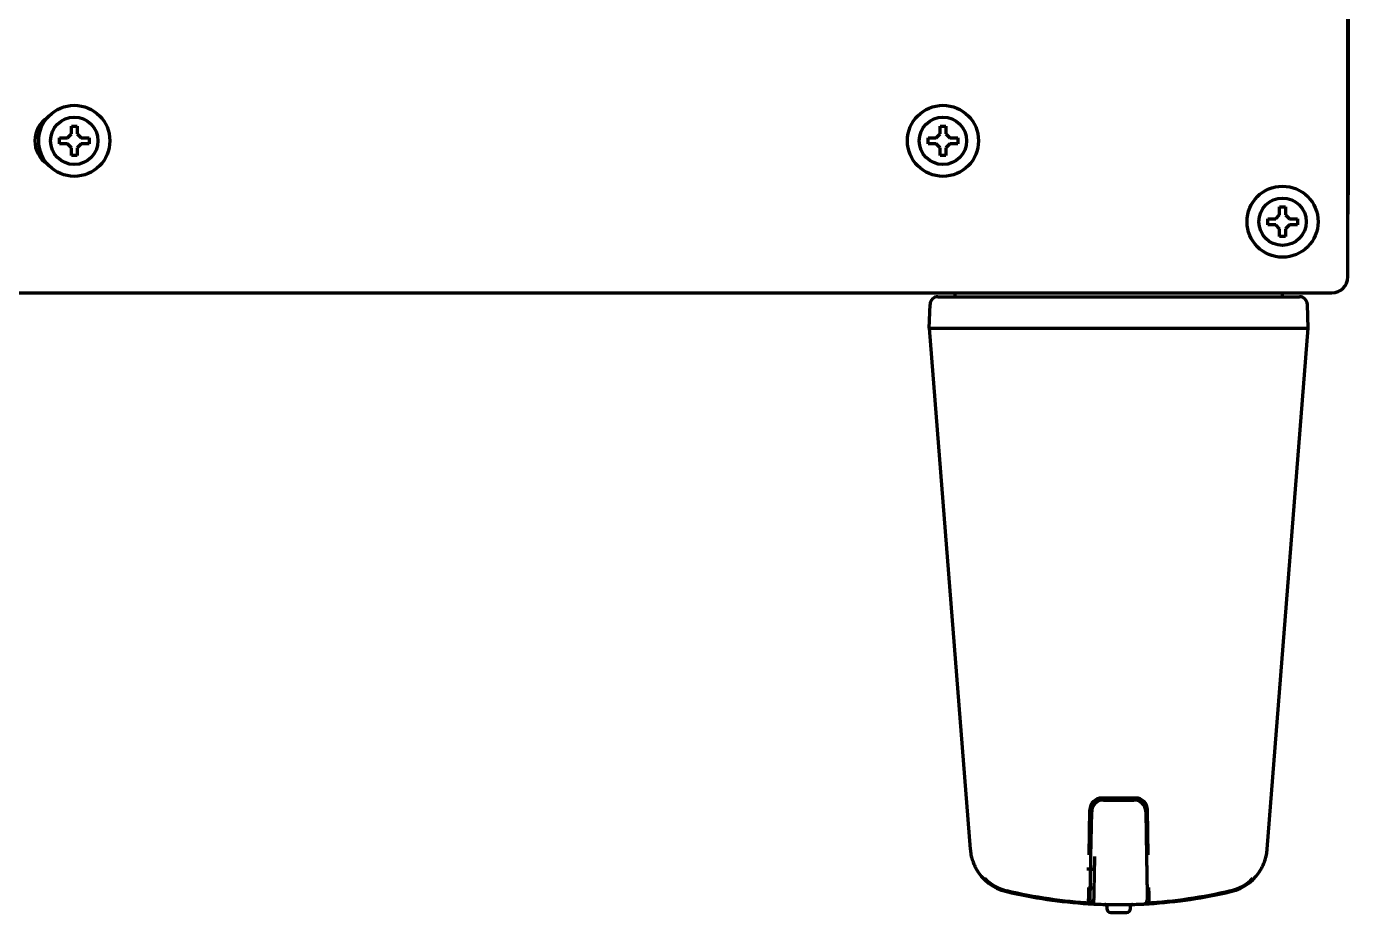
# Model space of a CAD drawing. Header units: inches. Extents: x -2983 to 7024, y 422 to 5529.
# Drawn here: x 3449.5 to 3616.9, y 421.6 to 533.8 of the extents above; entities that cross this region are included whole.
import ezdxf

# ---------------------------------------------------------------- set-up
doc = ezdxf.new("R2010")
doc.units = ezdxf.units.IN

msp = doc.modelspace()

# ---------------------------------------------------------------- linework, layer by layer
at = {"linetype": 'Continuous', "lineweight": 70}
for p, q in [((3616.89, 516.48), (3616.89, 569.3)), ((3616.78, 502.08), (3616.78, 568.08)), ((3451.73, 521.96), (3452.01, 522.12)), ((3455.16, 520.2), (3455.16, 521.2)), ((3455.16, 521.2), (3455.91, 521.2)), ((3455.91, 521.2), (3455.91, 520.2)), ((3565.16, 520.2), (3565.16, 521.2)), ((3565.16, 521.2), (3565.91, 521.2)), ((3565.91, 521.2), (3565.91, 520.2)), ((3453.66, 518.95), (3453.66, 519.7)), ((3453.66, 519.7), (3454.66, 519.7)), ((3454.66, 519.7), (3455.16, 520.2)), ((3455.91, 520.2), (3456.41, 519.7)), ((3456.41, 519.7), (3457.41, 519.7)), ((3457.41, 519.7), (3457.41, 518.95)), ((3563.66, 518.95), (3563.66, 519.7)), ((3563.66, 519.7), (3564.66, 519.7)), ((3564.66, 519.7), (3565.16, 520.2)), ((3565.91, 520.2), (3566.41, 519.7)), ((3566.41, 519.7), (3567.41, 519.7)), ((3567.41, 519.7), (3567.41, 518.95)), ((3454.66, 518.95), (3453.66, 518.95)), ((3455.16, 518.45), (3454.66, 518.95)), ((3455.16, 517.45), (3455.16, 518.45)), ((3455.91, 517.45), (3455.16, 517.45)), ((3456.41, 518.95), (3455.91, 518.45)), ((3455.91, 518.45), (3455.91, 517.45)), ((3457.41, 518.95), (3456.41, 518.95)), ((3564.66, 518.95), (3563.66, 518.95)), ((3565.16, 518.45), (3564.66, 518.95)), ((3565.16, 517.45), (3565.16, 518.45)), ((3565.91, 517.45), (3565.16, 517.45)), ((3566.41, 518.95), (3565.91, 518.45)), ((3565.91, 518.45), (3565.91, 517.45)), ((3567.41, 518.95), (3566.41, 518.95)), ((3616.78, 508.83), (3616.87, 513.66)), ((3608.16, 509.95), (3608.16, 510.95)), ((3608.16, 510.95), (3608.91, 510.95)), ((3608.91, 510.95), (3608.91, 509.95)), ((3606.66, 508.7), (3606.66, 509.45)), ((3606.66, 509.45), (3607.66, 509.45)), ((3607.66, 509.45), (3608.16, 509.95)), ((3608.91, 509.95), (3609.41, 509.45)), ((3609.41, 509.45), (3610.41, 509.45)), ((3610.41, 509.45), (3610.41, 508.7)), ((3607.66, 508.7), (3606.66, 508.7)), ((3608.16, 508.2), (3607.66, 508.7)), ((3608.16, 507.2), (3608.16, 508.2)), ((3609.41, 508.7), (3608.91, 508.2)), ((3608.91, 508.2), (3608.91, 507.2)), ((3610.41, 508.7), (3609.41, 508.7)), ((3608.91, 507.2), (3608.16, 507.2)), ((2781.79, 500.08), (3614.78, 500.08)), ((3567.04, 500.08), (3567.04, 499.58)), ((3586.83, 499.58), (3588.74, 499.58)), ((3608.53, 499.58), (3608.52, 500.08)), ((3563.79, 495.58), (3563.89, 498.61)), ((3611.78, 495.58), (3611.67, 498.61)), ((3563.79, 495.58), (3568.98, 429.6)), ((3586.83, 495.58), (3588.74, 495.58)), ((3606.59, 429.6), (3611.78, 495.58)), ((3589.94, 436.08), (3585.63, 436.08)), ((3585.86, 435.83), (3589.71, 435.83)), ((3584.03, 428.9), (3584.13, 434.6)), ((3584.26, 428.67), (3584.36, 434.35)), ((3591.21, 434.35), (3591.3, 428.67)), ((3591.53, 428.91), (3591.43, 434.6)), ((3584.16, 430.33), (3584.3, 430.57)), ((3591.27, 430.57), (3591.41, 430.33)), ((3586.28, 422.35), (3586.28, 422.09)), ((3589.28, 422.09), (3589.28, 422.35))]:
    msp.add_line(p, q, dxfattribs=at)
for centre, radius in [((3455.53, 519.33), 4.5), ((3565.53, 519.33), 4.5), ((3455.53, 519.33), 3), ((3565.53, 519.33), 3), ((3608.53, 509.08), 4.5), ((3608.53, 509.08), 3)]:
    msp.add_circle(centre, radius, dxfattribs=at)
for centre, radius, start, end in [((3454.03, 519.33), 3.5, 123.2072, 236.5397), ((3455.53, 519.33), 4.74, 150.636, 157.6805), ((3614.78, 502.08), 2, 270, 0), ((3564.89, 498.58), 1, 90, 178), ((3610.67, 498.58), 1, 2, 90), ((3585.63, 434.58), 1.5, 90, 179), ((3585.86, 434.33), 1.5, 90, 179), ((3589.71, 434.33), 1.5, 1, 90), ((3589.94, 434.58), 1.5, 1, 90), ((3583.72, 430.58), 0.5, 311.5858, 330), ((3591.84, 430.58), 0.5, 210, 228.4142), ((3574.96, 430.07), 6, 207.9207, 256.692), ((3587.78, 484.48), 57.5, 265.9916, 266.7017), ((3600.61, 430.07), 6, 283.308, 332.0792), ((3574.96, 430.07), 5.88, 224.8126, 256.692), ((3600.61, 430.07), 5.88, 283.308, 315.1874), ((3587.78, 484.28), 61.7, 256.692, 266.4146), ((3587.78, 484.28), 61.58, 256.692, 266.7744), ((3587.78, 484.48), 59.85, 266.338, 267.0323), ((3587.78, 484.28), 61.58, 273.2256, 283.308), ((3587.78, 484.28), 61.7, 273.5854, 283.308), ((3587.78, 484.28), 61.7, 266.4626, 268.3989), ((3584.67, 423.16), 0.5, 179, 266.9974), ((3587.78, 482.58), 60, 266.9974, 273.0026), ((3586.03, 422.35), 0.25, 0, 88.3356), ((3586.78, 422.09), 0.5, 180, 269.0529), ((3588.78, 422.09), 0.5, 270.9471, 0), ((3589.53, 422.35), 0.25, 91.6644, 180), ((3587.78, 484.28), 61.7, 271.6011, 273.5853), ((3590.9, 423.16), 0.5, 273.0026, 1), ((3587.78, 482.58), 61, 269.0529, 270.9471)]:
    msp.add_arc(centre, radius, start, end, dxfattribs=at)
msp.add_ellipse((3616.82, 516.48), major_axis=(0, 4), ratio=0.017455, start_param=3.926991, end_param=4.712389, dxfattribs=at)
for points, knots in [([(3564.89, 499.58), (3564.89, 499.58), (3564.93, 499.58), (3565.06, 499.58), (3565.25, 499.58), (3565.58, 499.58), (3565.96, 499.58), (3566.19, 499.58), (3566.58, 499.58), (3566.76, 499.58), (3566.94, 499.58), (3567.02, 499.58), (3567.06, 499.58), (3567.17, 499.58), (3567.25, 499.58), (3567.5, 499.58), (3567.67, 499.58), (3567.94, 499.58), (3568.03, 499.58), (3568.22, 499.58), (3568.32, 499.58), (3568.81, 499.58), (3569.23, 499.58), (3570.12, 499.58), (3570.6, 499.58), (3571.35, 499.58), (3571.61, 499.58), (3572.01, 499.58), (3572.15, 499.58), (3572.36, 499.58), (3572.42, 499.58), (3572.56, 499.58), (3572.63, 499.58), (3573.26, 499.58), (3573.84, 499.58), (3575.04, 499.58), (3575.66, 499.58), (3576.62, 499.58), (3576.95, 499.58), (3577.45, 499.58), (3577.61, 499.58), (3577.95, 499.58), (3578.12, 499.58), (3578.96, 499.58), (3579.65, 499.58), (3581.04, 499.58), (3582.45, 499.58), (3583.89, 499.58), (3584.72, 499.58), (3584.81, 499.58), (3584.99, 499.58), (3585.27, 499.58), (3585.54, 499.58), (3586.09, 499.58), (3586.46, 499.58), (3586.83, 499.58)], [0, 0, 0, 0, 0.0625, 0.0625, 0.125, 0.1875, 0.1875, 0.25, 0.25, 0.28125, 0.289063, 0.289063, 0.296875, 0.296875, 0.3125, 0.3125, 0.34375, 0.34375, 0.359375, 0.359375, 0.375, 0.375, 0.4375, 0.4375, 0.5, 0.5, 0.53125, 0.53125, 0.546875, 0.546875, 0.554687, 0.554687, 0.5625, 0.5625, 0.625, 0.625, 0.6875, 0.6875, 0.71875, 0.71875, 0.734375, 0.734375, 0.75, 0.75, 0.8125, 0.8125, 0.875, 0.9375, 0.9375, 0.945312, 0.945312, 0.953125, 0.96875, 0.96875, 1, 1, 1, 1]), ([(3588.74, 499.58), (3588.93, 499.58), (3589.11, 499.58), (3589.48, 499.58), (3589.66, 499.58), (3590.21, 499.58), (3590.58, 499.58), (3591.66, 499.58), (3592.38, 499.58), (3593.81, 499.58), (3594.51, 499.58), (3595.56, 499.58), (3595.91, 499.58), (3596.34, 499.58), (3596.42, 499.58), (3596.6, 499.58), (3596.68, 499.58), (3596.94, 499.58), (3597.11, 499.58), (3597.96, 499.58), (3598.62, 499.58), (3599.58, 499.58), (3599.9, 499.58), (3600.36, 499.58), (3600.52, 499.58), (3600.83, 499.58), (3600.98, 499.58), (3601.74, 499.58), (3602.32, 499.58), (3603.43, 499.58), (3603.96, 499.58), (3604.71, 499.58), (3604.96, 499.58), (3605.32, 499.58), (3605.44, 499.58), (3605.61, 499.58), (3605.67, 499.58), (3605.78, 499.58), (3605.84, 499.58), (3606.35, 499.58), (3606.77, 499.58), (3607.54, 499.58), (3607.9, 499.58), (3608.39, 499.58), (3608.55, 499.58), (3608.77, 499.58), (3608.84, 499.58), (3608.98, 499.58), (3609.05, 499.58), (3609.37, 499.58), (3609.6, 499.58), (3609.99, 499.58), (3610.15, 499.58), (3610.41, 499.58), (3610.51, 499.58), (3610.58, 499.58), (3610.59, 499.58), (3610.61, 499.58), (3610.61, 499.58), (3610.63, 499.58), (3610.64, 499.58), (3610.67, 499.58), (3610.67, 499.58), (3610.67, 499.58)], [0, 0, 0, 0, 0.015634, 0.015634, 0.031268, 0.031268, 0.062535, 0.062535, 0.125071, 0.125071, 0.187606, 0.187606, 0.218874, 0.218874, 0.226691, 0.226691, 0.234508, 0.234508, 0.250141, 0.250141, 0.312677, 0.312677, 0.343944, 0.343944, 0.359578, 0.359578, 0.375212, 0.375212, 0.437747, 0.437747, 0.500283, 0.500283, 0.53155, 0.53155, 0.547184, 0.547184, 0.555001, 0.555001, 0.562818, 0.562818, 0.625353, 0.625353, 0.687889, 0.687889, 0.719156, 0.719156, 0.73479, 0.73479, 0.750424, 0.750424, 0.812959, 0.812959, 0.875495, 0.875495, 0.93803, 0.93803, 0.945847, 0.945847, 0.953664, 0.953664, 0.969298, 0.969298, 1, 1, 1, 1]), ([(3588.74, 495.58), (3591.84, 495.58), (3597.94, 495.58), (3605.56, 495.58), (3610.6, 495.58), (3611.78, 495.58), (3611.78, 495.58)], [0, 0, 0, 0, 0.250017, 0.500034, 0.75005, 1, 1, 1, 1]), ([(3568.98, 429.6), (3568.99, 429.48), (3569, 429.37), (3569.04, 429.14), (3569.05, 429.02), (3569.1, 428.8), (3569.12, 428.68), (3569.18, 428.47), (3569.21, 428.36), (3569.28, 428.16), (3569.31, 428.06), (3569.38, 427.87), (3569.42, 427.78), (3569.49, 427.61), (3569.53, 427.54), (3569.6, 427.39), (3569.63, 427.32), (3569.66, 427.26)], [0, 0, 0, 0, 0.125, 0.125, 0.25, 0.25, 0.375, 0.375, 0.5, 0.5, 0.625, 0.625, 0.75, 0.75, 0.875, 0.875, 1, 1, 1, 1]), ([(3584.17, 423.17), (3584.17, 423.17), (3584.17, 423.17), (3584.17, 423.18), (3584.17, 423.19), (3584.17, 423.23), (3584.17, 423.27), (3584.17, 423.36), (3584.17, 423.41), (3584.17, 423.5), (3584.17, 423.51), (3584.17, 423.55), (3584.18, 423.6), (3584.18, 423.7), (3584.18, 423.79), (3584.18, 423.86), (3584.18, 423.88), (3584.18, 423.93), (3584.18, 423.96), (3584.18, 424.08), (3584.19, 424.18), (3584.19, 424.4), (3584.19, 424.52), (3584.2, 424.76), (3584.2, 424.89), (3584.2, 425.08), (3584.2, 425.15), (3584.2, 425.25), (3584.2, 425.28), (3584.21, 425.35), (3584.21, 425.39), (3584.21, 425.56), (3584.21, 425.7), (3584.22, 425.99), (3584.22, 426.29), (3584.23, 426.59), (3584.23, 426.79), (3584.23, 426.83), (3584.23, 426.9), (3584.23, 426.94), (3584.24, 427.06), (3584.24, 427.14), (3584.24, 427.38), (3584.25, 427.7), (3584.25, 428.02), (3584.26, 428.34), (3584.26, 428.51), (3584.26, 428.67)], [0, 0, 0, 0, 0.028877, 0.028877, 0.060204, 0.060204, 0.122857, 0.122857, 0.18551, 0.18551, 0.201173, 0.201173, 0.216837, 0.248163, 0.27949, 0.27949, 0.295153, 0.295153, 0.310816, 0.310816, 0.373469, 0.373469, 0.436122, 0.436122, 0.498775, 0.498775, 0.530102, 0.530102, 0.545765, 0.545765, 0.561428, 0.561428, 0.624082, 0.624082, 0.686735, 0.749388, 0.749388, 0.765051, 0.765051, 0.780714, 0.780714, 0.812041, 0.812041, 0.874694, 0.937347, 0.937347, 1, 1, 1, 1]), ([(3584.64, 422.66), (3584.64, 422.66), (3584.64, 422.66), (3584.64, 422.66), (3584.64, 422.67), (3584.64, 422.67), (3584.64, 422.68), (3584.64, 422.69), (3584.64, 422.69), (3584.64, 422.72), (3584.64, 422.76), (3584.65, 422.86), (3584.65, 422.92), (3584.65, 423.01), (3584.65, 423.03), (3584.65, 423.06), (3584.65, 423.08), (3584.65, 423.14), (3584.65, 423.19), (3584.66, 423.32), (3584.66, 423.42), (3584.66, 423.55), (3584.66, 423.58), (3584.66, 423.64), (3584.66, 423.72), (3584.67, 423.81), (3584.67, 423.99), (3584.67, 424.11), (3584.68, 424.37), (3584.68, 424.51), (3584.68, 424.72), (3584.69, 424.8), (3584.69, 424.94), (3584.69, 425.02), (3584.69, 425.25), (3584.7, 425.4), (3584.7, 425.72), (3584.71, 426.04), (3584.72, 426.38), (3584.72, 426.59), (3584.72, 426.63), (3584.72, 426.72), (3584.72, 426.76), (3584.73, 426.89), (3584.73, 426.98), (3584.73, 427.24), (3584.74, 427.59), (3584.75, 427.95), (3584.75, 428.21), (3584.76, 428.3), (3584.76, 428.44), (3584.76, 428.5), (3584.76, 428.58), (3584.76, 428.62), (3584.76, 428.64), (3584.76, 428.65), (3584.76, 428.66)], [0, 0, 0, 0, 0.013713, 0.013713, 0.029368, 0.029368, 0.045023, 0.045023, 0.060679, 0.060679, 0.1233, 0.1233, 0.185922, 0.185922, 0.201577, 0.201577, 0.217232, 0.217232, 0.248543, 0.248543, 0.311164, 0.311164, 0.32682, 0.32682, 0.342475, 0.373786, 0.373786, 0.436407, 0.436407, 0.499029, 0.499029, 0.530339, 0.530339, 0.56165, 0.56165, 0.624272, 0.624272, 0.686893, 0.749514, 0.749514, 0.76517, 0.76517, 0.780825, 0.780825, 0.812136, 0.812136, 0.874757, 0.937379, 0.937379, 0.968689, 0.968689, 0.984345, 0.992172, 0.996086, 0.996086, 1, 1, 1, 1]), ([(3591.3, 428.67), (3591.31, 428.51), (3591.31, 428.34), (3591.31, 428.1), (3591.32, 428.02), (3591.32, 427.86), (3591.32, 427.77), (3591.32, 427.53), (3591.33, 427.37), (3591.33, 427.06), (3591.34, 426.74), (3591.34, 426.44), (3591.35, 426.14), (3591.35, 425.99), (3591.35, 425.81), (3591.36, 425.78), (3591.36, 425.7), (3591.36, 425.6), (3591.36, 425.49), (3591.36, 425.28), (3591.37, 425.15), (3591.37, 424.95), (3591.37, 424.89), (3591.37, 424.76), (3591.37, 424.7), (3591.38, 424.51), (3591.38, 424.4), (3591.38, 424.18), (3591.38, 424.07), (3591.39, 423.93), (3591.39, 423.88), (3591.39, 423.81), (3591.39, 423.79), (3591.39, 423.75), (3591.39, 423.72), (3591.39, 423.62), (3591.39, 423.55), (3591.4, 423.42), (3591.4, 423.36), (3591.4, 423.29), (3591.4, 423.27), (3591.4, 423.24), (3591.4, 423.23), (3591.4, 423.22), (3591.4, 423.21), (3591.4, 423.18), (3591.4, 423.17), (3591.4, 423.17)], [0, 0, 0, 0, 0.062547, 0.062547, 0.09382, 0.09382, 0.125093, 0.125093, 0.18764, 0.18764, 0.250186, 0.312733, 0.312733, 0.375279, 0.375279, 0.390916, 0.390916, 0.406553, 0.437826, 0.437826, 0.500373, 0.500373, 0.531646, 0.531646, 0.562919, 0.562919, 0.625466, 0.625466, 0.688012, 0.688012, 0.719286, 0.719286, 0.734922, 0.734922, 0.750559, 0.750559, 0.813105, 0.813105, 0.875652, 0.875652, 0.906925, 0.906925, 0.922562, 0.922562, 0.938199, 0.938199, 1, 1, 1, 1]), ([(3605.91, 427.26), (3605.94, 427.32), (3605.97, 427.39), (3606.04, 427.54), (3606.08, 427.61), (3606.15, 427.78), (3606.19, 427.87), (3606.26, 428.06), (3606.29, 428.16), (3606.36, 428.36), (3606.39, 428.47), (3606.44, 428.68), (3606.47, 428.8), (3606.51, 429.02), (3606.53, 429.14), (3606.56, 429.37), (3606.58, 429.48), (3606.59, 429.6)], [0, 0, 0, 0, 0.125, 0.125, 0.25, 0.25, 0.375, 0.375, 0.5, 0.5, 0.625, 0.625, 0.75, 0.75, 0.875, 0.875, 1, 1, 1, 1]), ([(3583.96, 424.74), (3583.96, 424.6), (3583.96, 424.47), (3583.95, 424.28), (3583.95, 424.21), (3583.95, 424.12), (3583.95, 424.08), (3583.95, 424.02), (3583.95, 423.99), (3583.95, 423.84), (3583.94, 423.72), (3583.94, 423.58), (3583.94, 423.55), (3583.94, 423.5), (3583.94, 423.47), (3583.94, 423.39), (3583.94, 423.35), (3583.93, 423.2), (3583.93, 423.12), (3583.93, 423.03), (3583.93, 423.01), (3583.93, 422.97), (3583.93, 422.96), (3583.93, 422.91), (3583.93, 422.85), (3583.93, 422.81), (3583.93, 422.78), (3583.93, 422.77), (3583.93, 422.75), (3583.93, 422.74), (3583.93, 422.71), (3583.93, 422.7), (3583.93, 422.7)], [0, 0, 0, 0, 0.125179, 0.125179, 0.187768, 0.187768, 0.219063, 0.219063, 0.250357, 0.250357, 0.375536, 0.375536, 0.406831, 0.406831, 0.438125, 0.438125, 0.500715, 0.500715, 0.625893, 0.625893, 0.657188, 0.657188, 0.688483, 0.688483, 0.751072, 0.813661, 0.813661, 0.844956, 0.844956, 0.876251, 0.876251, 1, 1, 1, 1]), ([(3591.64, 422.7), (3591.64, 422.7), (3591.64, 422.71), (3591.64, 422.75), (3591.64, 422.77), (3591.64, 422.79), (3591.64, 422.8), (3591.64, 422.81), (3591.64, 422.81), (3591.64, 422.83), (3591.64, 422.84), (3591.64, 422.91), (3591.64, 422.97), (3591.64, 423.06), (3591.64, 423.08), (3591.64, 423.12), (3591.63, 423.14), (3591.63, 423.21), (3591.63, 423.25), (3591.63, 423.39), (3591.63, 423.49), (3591.63, 423.63), (3591.63, 423.66), (3591.62, 423.72), (3591.62, 423.75), (3591.62, 423.84), (3591.62, 423.96), (3591.62, 424.08), (3591.62, 424.18), (3591.62, 424.21), (3591.62, 424.27), (3591.61, 424.31), (3591.61, 424.47), (3591.61, 424.6), (3591.61, 424.74)], [0, 0, 0, 0, 0.120207, 0.120207, 0.18305, 0.18305, 0.19876, 0.19876, 0.214471, 0.214471, 0.245892, 0.245892, 0.371577, 0.371577, 0.402998, 0.402998, 0.434419, 0.434419, 0.497261, 0.497261, 0.622946, 0.622946, 0.654367, 0.654367, 0.685788, 0.685788, 0.748631, 0.811473, 0.811473, 0.842894, 0.842894, 0.874315, 0.874315, 1, 1, 1, 1])]:
    msp.add_open_spline(points, degree=3, knots=knots, dxfattribs=at)
msp.add_open_spline([(3563.79, 495.58), (3563.79, 495.58), (3564.96, 495.58), (3570, 495.58), (3577.63, 495.58), (3583.73, 495.58), (3586.83, 495.58)], degree=3, dxfattribs=at)

doc.saveas('drawing.dxf')
